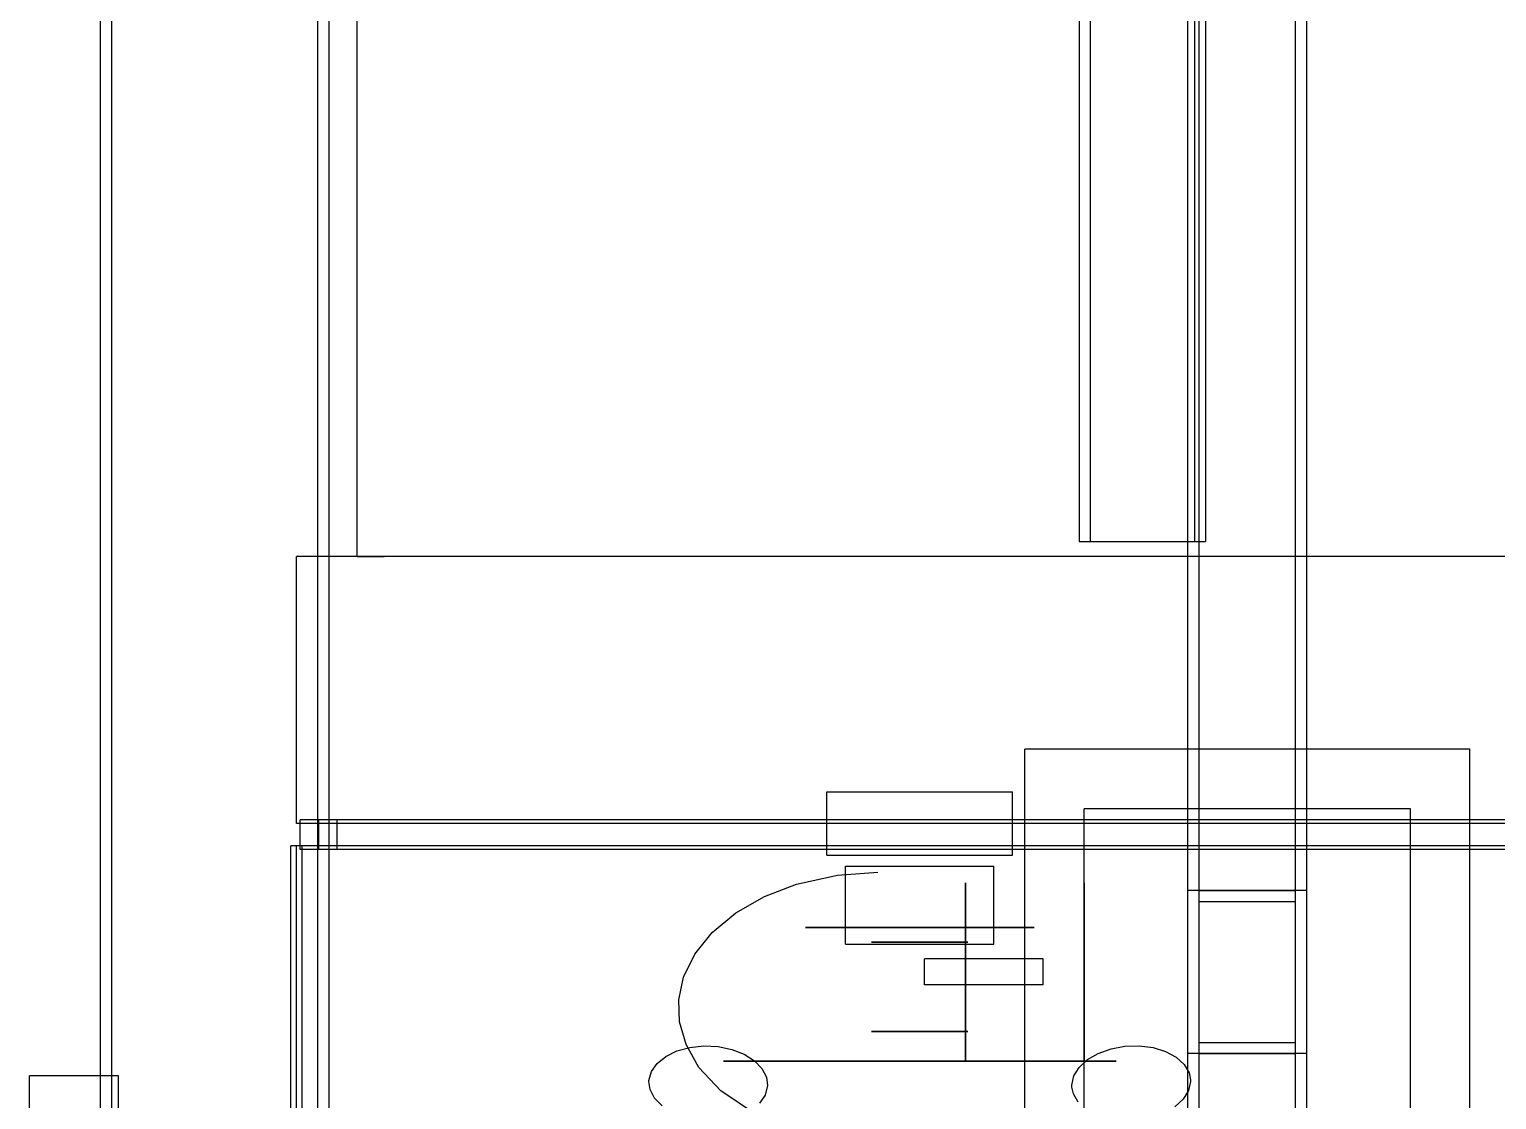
# Model space of a CAD drawing. Header units: millimetres. Extents: x -1355 to 669, y -1138 to 733.
# Drawn here: x -1037.2 to -839.4, y 202.8 to 347 of the extents above; entities that cross this region are included whole.
import ezdxf

# ---------------------------------------------------------------- set-up
doc = ezdxf.new("R2010")
doc.units = ezdxf.units.MM
doc.layers.add('HIDDEN', color=8, linetype='Continuous')

msp = doc.modelspace()

# ---------------------------------------------------------------- linework, layer by layer
at = {"layer": 'HIDDEN'}
for points in [[(-1027.6, 55.08), (-1027.6, 460.4)], [(-1027.6, 55.08), (-1027.6, 460.4)], [(-1026.1, 55.08), (-1026.1, 460.4)], [(-1026.1, 55.08), (-1026.1, 460.4)], [(-998.3, 55.08), (-998.3, 460.4)], [(-998.3, 55.08), (-998.3, 460.4)], [(-996.8, 55.08), (-996.8, 460.4)], [(-996.8, 55.08), (-996.8, 460.4)], [(-895.72, 443.1), (-895.72, 278)], [(-895.72, 443.1), (-895.72, 278)], [(-894.22, 443.1), (-894.22, 278)], [(-894.22, 443.1), (-894.22, 278)], [(-880.17, 443.1), (-880.17, 278)], [(-880.17, 443.1), (-880.17, 278)], [(-878.67, 443.1), (-878.67, 278)], [(-878.67, 443.1), (-878.67, 278)], [(-881.05, 209), (-881.05, 411)], [(-881.05, 209), (-881.05, 411)], [(-879.55, 209), (-879.55, 411)], [(-879.55, 209), (-879.55, 411)], [(-866.55, 209), (-866.55, 411)], [(-866.55, 209), (-866.55, 411)], [(-865.05, 209), (-865.05, 411)], [(-865.05, 209), (-865.05, 411)], [(-993, 276), (-993, 400)], [(-993, 276), (-993, 400)], [(-895.72, 278), (-878.67, 278)], [(-895.72, 278), (-878.67, 278)], [(-894.22, 278), (-880.17, 278)], [(-894.22, 278), (-880.17, 278)], [(-773.2, 276), (-1001.2, 276)], [(-1001.2, 240), (-1001.2, 276)], [(-773.2, 276), (-1001.2, 276)], [(-1001.2, 240), (-1001.2, 276)], [(-992.95, 276), (-993, 276)], [(-993, 276), (-992.95, 276)], [(-992.95, 276), (-993, 276)], [(-993, 276), (-992.95, 276)], [(-992.79, 276), (-992.95, 276)], [(-992.95, 276), (-992.79, 276)], [(-992.79, 276), (-992.95, 276)], [(-992.95, 276), (-992.79, 276)], [(-992.55, 276), (-992.79, 276)], [(-992.79, 276), (-992.55, 276)], [(-992.55, 276), (-992.79, 276)], [(-992.79, 276), (-992.55, 276)], [(-992.22, 276), (-992.55, 276)], [(-992.55, 276), (-992.22, 276)], [(-992.22, 276), (-992.55, 276)], [(-992.55, 276), (-992.22, 276)], [(-991.84, 276), (-992.22, 276)], [(-992.22, 276), (-991.84, 276)], [(-991.84, 276), (-992.22, 276)], [(-992.22, 276), (-991.84, 276)], [(-991.42, 276), (-991.84, 276)], [(-991.84, 276), (-991.42, 276)], [(-991.42, 276), (-991.84, 276)], [(-991.84, 276), (-991.42, 276)], [(-990.98, 276), (-991.42, 276)], [(-991.42, 276), (-990.98, 276)], [(-990.98, 276), (-991.42, 276)], [(-991.42, 276), (-990.98, 276)], [(-990.56, 276), (-990.98, 276)], [(-990.98, 276), (-990.56, 276)], [(-990.56, 276), (-990.98, 276)], [(-990.98, 276), (-990.56, 276)], [(-990.18, 276), (-990.56, 276)], [(-990.56, 276), (-990.18, 276)], [(-990.18, 276), (-990.56, 276)], [(-990.56, 276), (-990.18, 276)], [(-989.85, 276), (-990.18, 276)], [(-990.18, 276), (-989.85, 276)], [(-989.85, 276), (-990.18, 276)], [(-990.18, 276), (-989.85, 276)], [(-989.6, 276), (-989.85, 276)], [(-989.85, 276), (-989.6, 276)], [(-989.6, 276), (-989.85, 276)], [(-989.85, 276), (-989.6, 276)], [(-989.45, 276), (-989.6, 276)], [(-989.6, 276), (-989.45, 276)], [(-989.45, 276), (-989.6, 276)], [(-989.6, 276), (-989.45, 276)], [(-989.4, 276), (-989.45, 276)], [(-989.45, 276), (-989.4, 276)], [(-989.4, 276), (-989.45, 276)], [(-989.45, 276), (-989.4, 276)], [(-843.05, 250), (-903.05, 250)], [(-903.05, 190), (-903.05, 250)], [(-843.05, 250), (-903.05, 250)], [(-903.05, 190), (-903.05, 250)], [(-843.05, 190), (-843.05, 250)], [(-843.05, 190), (-843.05, 250)], [(-929.7, 244.25), (-904.7, 244.25)], [(-929.7, 244.25), (-904.7, 244.25)], [(-929.7, 235.75), (-929.7, 244.25)], [(-929.7, 235.75), (-929.7, 244.25)], [(-904.7, 235.75), (-904.7, 244.25)], [(-904.7, 235.75), (-904.7, 244.25)], [(-851.05, 242), (-895.05, 242)], [(-895.05, 198), (-895.05, 242)], [(-851.05, 242), (-895.05, 242)], [(-895.05, 198), (-895.05, 242)], [(-851.05, 198), (-851.05, 242)], [(-851.05, 198), (-851.05, 242)], [(-773.2, 240), (-1001.2, 240)], [(-773.2, 240), (-1001.2, 240)], [(-995.7, 240.5), (-1000.7, 240.5)], [(-1000.7, 236.5), (-1000.7, 240.5)], [(-995.7, 240.5), (-1000.7, 240.5)], [(-1000.7, 236.5), (-1000.7, 240.5)], [(-776.2, 240.5), (-998.2, 240.5)], [(-998.2, 236.5), (-998.2, 240.5)], [(-776.2, 240.5), (-998.2, 240.5)], [(-998.2, 236.5), (-998.2, 240.5)], [(-776.2, 240.5), (-998.2, 240.5)], [(-998.2, 236.5), (-998.2, 240.5)], [(-776.2, 240.5), (-998.2, 240.5)], [(-998.2, 236.5), (-998.2, 240.5)], [(-776.2, 240), (-998.2, 240)], [(-998.2, 237), (-998.2, 240)], [(-776.2, 240), (-998.2, 240)], [(-998.2, 237), (-998.2, 240)], [(-995.7, 236.5), (-995.7, 240.5)], [(-995.7, 236.5), (-995.7, 240.5)], [(-1000.45, 237), (-1001.95, 237)], [(-1001.95, 193), (-1001.95, 237)], [(-1000.45, 237), (-1001.95, 237)], [(-1001.95, 193), (-1001.95, 237)], [(-773.2, 237), (-1001.2, 237)], [(-1001.2, 193), (-1001.2, 237)], [(-773.2, 237), (-1001.2, 237)], [(-1001.2, 193), (-1001.2, 237)], [(-773.2, 237), (-1001.2, 237)], [(-1001.2, 193), (-1001.2, 237)], [(-773.2, 237), (-1001.2, 237)], [(-1001.2, 193), (-1001.2, 237)], [(-995.7, 236.5), (-1000.7, 236.5)], [(-995.7, 236.5), (-1000.7, 236.5)], [(-1000.45, 193), (-1000.45, 237)], [(-1000.45, 193), (-1000.45, 237)], [(-776.2, 237), (-998.2, 237)], [(-776.2, 237), (-998.2, 237)], [(-776.2, 236.5), (-998.2, 236.5)], [(-776.2, 236.5), (-998.2, 236.5)], [(-776.2, 236.5), (-998.2, 236.5)], [(-776.2, 236.5), (-998.2, 236.5)], [(-929.7, 235.75), (-904.7, 235.75)], [(-929.7, 235.75), (-904.7, 235.75)], [(-928.28, 233.06), (-922.83, 233.44)], [(-927.2, 234.25), (-907.2, 234.25)], [(-927.2, 234.25), (-907.2, 234.25)], [(-927.2, 223.75), (-927.2, 234.25)], [(-927.2, 223.75), (-927.2, 234.25)], [(-907.2, 223.75), (-907.2, 234.25)], [(-907.2, 223.75), (-907.2, 234.25)], [(-938.14, 230.19), (-933.82, 231.84)], [(-933.82, 231.84), (-928.28, 233.06)], [(-911.05, 232), (-911.05, 231.65)], [(-911.05, 231.65), (-911.05, 232)], [(-911.05, 231.65), (-911.05, 230.63)], [(-911.05, 230.63), (-911.05, 231.65)], [(-895.05, 232), (-895.05, 231.65)], [(-895.05, 231.65), (-895.05, 232)], [(-895.05, 231.65), (-895.05, 230.63)], [(-895.05, 230.63), (-895.05, 231.65)], [(-941.99, 227.99), (-938.14, 230.19)], [(-911.05, 230.63), (-911.05, 228.98)], [(-911.05, 228.98), (-911.05, 230.63)], [(-895.05, 230.63), (-895.05, 228.98)], [(-895.05, 228.98), (-895.05, 230.63)], [(-881.05, 124), (-881.05, 231)], [(-865.05, 231), (-881.05, 231)], [(-865.05, 231), (-881.05, 231)], [(-881.05, 124), (-881.05, 231)], [(-881.05, 209), (-881.05, 231)], [(-865.05, 231), (-881.05, 231)], [(-881.05, 209), (-881.05, 231)], [(-865.05, 231), (-881.05, 231)], [(-881.05, 209), (-881.05, 231)], [(-865.05, 231), (-881.05, 231)], [(-881.05, 209), (-881.05, 231)], [(-865.05, 231), (-881.05, 231)], [(-879.55, 124), (-879.55, 231)], [(-879.55, 124), (-879.55, 231)], [(-879.55, 231), (-866.55, 231)], [(-879.55, 231), (-866.55, 231)], [(-879.55, 229.5), (-866.55, 229.5)], [(-879.55, 210.5), (-879.55, 229.5)], [(-879.55, 229.5), (-866.55, 229.5)], [(-879.55, 210.5), (-879.55, 229.5)], [(-879.55, 229.5), (-866.55, 229.5)], [(-879.55, 210.5), (-879.55, 229.5)], [(-879.55, 229.5), (-866.55, 229.5)], [(-879.55, 210.5), (-879.55, 229.5)], [(-866.55, 124), (-866.55, 231)], [(-866.55, 124), (-866.55, 231)], [(-866.55, 210.5), (-866.55, 229.5)], [(-866.55, 210.5), (-866.55, 229.5)], [(-866.55, 210.5), (-866.55, 229.5)], [(-866.55, 210.5), (-866.55, 229.5)], [(-865.05, 124), (-865.05, 231)], [(-865.05, 124), (-865.05, 231)], [(-865.05, 209), (-865.05, 231)], [(-865.05, 209), (-865.05, 231)], [(-865.05, 209), (-865.05, 231)], [(-865.05, 209), (-865.05, 231)], [(-945.17, 225.34), (-941.99, 227.99)], [(-911.05, 228.98), (-911.05, 226.82)], [(-911.05, 226.82), (-911.05, 228.98)], [(-895.05, 228.98), (-895.05, 226.82)], [(-895.05, 226.82), (-895.05, 228.98)], [(-932.6, 226), (-932.5, 226)], [(-932.58, 226), (-932.6, 226)], [(-932.18, 226), (-932.58, 226)], [(-932.5, 226), (-932.04, 226)], [(-931.28, 226), (-932.18, 226)], [(-932.04, 226), (-931.19, 226)], [(-929.86, 226), (-931.28, 226)], [(-931.19, 226), (-929.98, 226)], [(-929.98, 226), (-928.44, 226)], [(-927.83, 226), (-929.86, 226)], [(-928.44, 226), (-926.65, 226)], [(-925.14, 226), (-927.83, 226)], [(-926.65, 226), (-924.02, 226)], [(-921.85, 226), (-925.14, 226)], [(-924.02, 226), (-920.93, 226)], [(-918.17, 226), (-921.85, 226)], [(-920.93, 226), (-919.02, 226)], [(-919.02, 226), (-917.2, 226)], [(-914.41, 226), (-918.17, 226)], [(-917.2, 226), (-913.44, 226)], [(-910.89, 226), (-914.41, 226)], [(-913.44, 226), (-909.52, 226)], [(-911.05, 226.82), (-911.05, 224.26)], [(-911.05, 224.26), (-911.05, 226.82)], [(-907.87, 226), (-910.89, 226)], [(-909.52, 226), (-906.27, 226)], [(-905.5, 226), (-907.87, 226)], [(-906.27, 226), (-904.14, 226)], [(-903.95, 226), (-905.5, 226)], [(-904.14, 226), (-902.77, 226)], [(-903.07, 226), (-903.95, 226)], [(-902.37, 226), (-903.07, 226)], [(-902.77, 226), (-902.04, 226)], [(-901.93, 226), (-902.37, 226)], [(-902.04, 226), (-901.8, 226)], [(-901.8, 226), (-901.93, 226)], [(-901.8, 226), (-901.8, 226)], [(-895.05, 226.82), (-895.05, 224.26)], [(-895.05, 224.26), (-895.05, 226.82)], [(-947.53, 222.39), (-945.17, 225.34)], [(-927.2, 223.75), (-907.2, 223.75)], [(-927.2, 223.75), (-907.2, 223.75)], [(-923.7, 224), (-923.65, 224)], [(-923.65, 224), (-923.7, 224)], [(-923.65, 224), (-923.28, 224)], [(-923.28, 224), (-923.65, 224)], [(-923.28, 224), (-922.55, 224)], [(-922.55, 224), (-923.28, 224)], [(-922.55, 224), (-921.51, 224)], [(-921.51, 224), (-922.55, 224)], [(-921.51, 224), (-920.22, 224)], [(-920.22, 224), (-921.51, 224)], [(-920.22, 224), (-918.75, 224)], [(-918.75, 224), (-920.22, 224)], [(-918.75, 224), (-917.2, 224)], [(-917.2, 224), (-918.75, 224)], [(-915.64, 224), (-917.2, 224)], [(-917.2, 224), (-915.64, 224)], [(-914.18, 224), (-915.64, 224)], [(-915.64, 224), (-914.18, 224)], [(-912.89, 224), (-914.18, 224)], [(-914.18, 224), (-912.89, 224)], [(-911.85, 224), (-912.89, 224)], [(-912.89, 224), (-911.85, 224)], [(-911.12, 224), (-911.85, 224)], [(-911.85, 224), (-911.12, 224)], [(-910.75, 224), (-911.12, 224)], [(-911.12, 224), (-910.75, 224)], [(-911.05, 224.26), (-911.05, 221.45)], [(-911.05, 221.45), (-911.05, 224.26)], [(-910.7, 224), (-910.75, 224)], [(-910.75, 224), (-910.7, 224)], [(-895.05, 224.26), (-895.05, 221.45)], [(-895.05, 221.45), (-895.05, 224.26)], [(-949.02, 219.31), (-947.53, 222.39)], [(-900.55, 221.75), (-916.55, 221.75)], [(-916.55, 218.25), (-916.55, 221.75)], [(-900.55, 221.75), (-916.55, 221.75)], [(-916.55, 218.25), (-916.55, 221.75)], [(-900.55, 218.25), (-900.55, 221.75)], [(-900.55, 218.25), (-900.55, 221.75)], [(-911.05, 221.45), (-911.05, 218.55)], [(-911.05, 218.55), (-911.05, 221.45)], [(-895.05, 221.45), (-895.05, 218.55)], [(-895.05, 218.55), (-895.05, 221.45)], [(-949.66, 216.26), (-949.02, 219.31)], [(-900.55, 218.25), (-916.55, 218.25)], [(-900.55, 218.25), (-916.55, 218.25)], [(-911.05, 218.55), (-911.05, 215.74)], [(-911.05, 215.74), (-911.05, 218.55)], [(-895.05, 218.55), (-895.05, 215.74)], [(-895.05, 215.74), (-895.05, 218.55)], [(-949.56, 213.28), (-949.66, 216.26)], [(-911.05, 215.74), (-911.05, 213.18)], [(-911.05, 213.18), (-911.05, 215.74)], [(-895.05, 215.74), (-895.05, 213.18)], [(-895.05, 213.18), (-895.05, 215.74)], [(-948.68, 210.21), (-949.56, 213.28)], [(-923.7, 212), (-923.65, 212)], [(-923.65, 212), (-923.7, 212)], [(-923.65, 212), (-923.28, 212)], [(-923.28, 212), (-923.65, 212)], [(-923.28, 212), (-922.55, 212)], [(-922.55, 212), (-923.28, 212)], [(-922.55, 212), (-921.51, 212)], [(-921.51, 212), (-922.55, 212)], [(-921.51, 212), (-920.22, 212)], [(-920.22, 212), (-921.51, 212)], [(-920.22, 212), (-918.75, 212)], [(-918.75, 212), (-920.22, 212)], [(-918.75, 212), (-917.2, 212)], [(-917.2, 212), (-918.75, 212)], [(-915.64, 212), (-917.2, 212)], [(-917.2, 212), (-915.64, 212)], [(-914.18, 212), (-915.64, 212)], [(-915.64, 212), (-914.18, 212)], [(-912.89, 212), (-914.18, 212)], [(-914.18, 212), (-912.89, 212)], [(-911.85, 212), (-912.89, 212)], [(-912.89, 212), (-911.85, 212)], [(-911.12, 212), (-911.85, 212)], [(-911.85, 212), (-911.12, 212)], [(-910.75, 212), (-911.12, 212)], [(-911.12, 212), (-910.75, 212)], [(-911.05, 213.18), (-911.05, 211.02)], [(-911.05, 211.02), (-911.05, 213.18)], [(-910.7, 212), (-910.75, 212)], [(-910.75, 212), (-910.7, 212)], [(-895.05, 213.18), (-895.05, 211.02)], [(-895.05, 211.02), (-895.05, 213.18)], [(-949.94, 209.36), (-948.19, 209.83)], [(-946.95, 207.15), (-948.68, 210.21)], [(-948.19, 209.83), (-946.3, 210.03)], [(-946.3, 210.03), (-944.37, 209.94)], [(-944.37, 209.94), (-942.53, 209.55)], [(-911.05, 211.02), (-911.05, 209.37)], [(-911.05, 209.37), (-911.05, 211.02)], [(-895.05, 211.02), (-895.05, 209.37)], [(-895.05, 209.37), (-895.05, 211.02)], [(-893.14, 209.03), (-891.42, 209.65)], [(-891.42, 209.65), (-889.55, 209.99)], [(-889.55, 209.99), (-887.62, 210.05)], [(-887.62, 210.05), (-885.76, 209.81)], [(-885.76, 209.81), (-884.06, 209.29)], [(-879.55, 210.5), (-866.55, 210.5)], [(-879.55, 210.5), (-866.55, 210.5)], [(-879.55, 210.5), (-866.55, 210.5)], [(-879.55, 210.5), (-866.55, 210.5)], [(-953.37, 206.58), (-952.6, 207.68)], [(-952.6, 207.68), (-951.44, 208.62)], [(-951.44, 208.62), (-949.94, 209.36)], [(-943.66, 208), (-943.65, 208)], [(-943.49, 208), (-943.66, 208)], [(-943.65, 208), (-943.23, 208)], [(-942.74, 208), (-943.49, 208)], [(-943.23, 208), (-942.21, 208)], [(-941.15, 208), (-942.74, 208)], [(-942.53, 209.55), (-940.86, 208.91)], [(-942.21, 208), (-940.58, 208)], [(-938.72, 208), (-941.15, 208)], [(-940.86, 208.91), (-939.48, 208.03)], [(-940.58, 208), (-938.38, 208)], [(-939.48, 208.03), (-938.46, 206.98)], [(-939.2, 208), (-938.94, 208)], [(-938.79, 208), (-939.2, 208)], [(-938.94, 208), (-938.15, 208)], [(-937.65, 208), (-938.79, 208)], [(-935.31, 208), (-938.72, 208)], [(-938.38, 208), (-935.69, 208)], [(-938.15, 208), (-936.83, 208)], [(-935.77, 208), (-937.65, 208)], [(-936.83, 208), (-935.01, 208)], [(-933.11, 208), (-935.77, 208)], [(-935.69, 208), (-931.57, 208)], [(-930.82, 208), (-935.31, 208)], [(-935.01, 208), (-932.75, 208)], [(-929.52, 208), (-933.11, 208)], [(-932.75, 208), (-930.17, 208)], [(-931.57, 208), (-926.52, 208)], [(-925.39, 208), (-930.82, 208)], [(-930.17, 208), (-926.41, 208)], [(-925.06, 208), (-929.52, 208)], [(-926.52, 208), (-921.74, 208)], [(-926.41, 208), (-922.05, 208)], [(-919.33, 208), (-925.39, 208)], [(-919.97, 208), (-925.06, 208)], [(-922.05, 208), (-919.57, 208)], [(-921.74, 208), (-917.2, 208)], [(-914.65, 208), (-919.97, 208)], [(-919.57, 208), (-917.2, 208)], [(-913.09, 208), (-919.33, 208)], [(-917.2, 208), (-907.37, 208)], [(-917.2, 208), (-910.59, 208)], [(-909.54, 208), (-914.65, 208)], [(-907.18, 208), (-913.09, 208)], [(-911.05, 209.37), (-911.05, 208.35)], [(-911.05, 208.35), (-911.05, 209.37)], [(-911.05, 208.35), (-911.05, 208)], [(-911.05, 208), (-911.05, 208.35)], [(-895.05, 208), (-911.05, 208)], [(-910.59, 208), (-904.51, 208)], [(-905.04, 208), (-909.54, 208)], [(-907.37, 208), (-900.24, 208)], [(-902.03, 208), (-907.18, 208)], [(-901.42, 208), (-905.04, 208)], [(-904.51, 208), (-900.21, 208)], [(-897.88, 208), (-902.03, 208)], [(-898.98, 208), (-901.42, 208)], [(-900.24, 208), (-895.76, 208)], [(-900.21, 208), (-897.55, 208)], [(-897.59, 208), (-898.98, 208)], [(-895.1, 208), (-897.88, 208)], [(-896.47, 208), (-897.59, 208)], [(-897.55, 208), (-895.98, 208)], [(-895.65, 208), (-896.47, 208)], [(-895.98, 208), (-895.29, 208)], [(-895.76, 208), (-892.99, 208)], [(-895.72, 207.15), (-894.6, 208.19)], [(-895.24, 208), (-895.65, 208)], [(-895.29, 208), (-895.2, 208)], [(-895.2, 208), (-895.24, 208)], [(-893.51, 208), (-895.1, 208)], [(-895.05, 209.37), (-895.05, 208.35)], [(-895.05, 208.35), (-895.05, 209.37)], [(-895.05, 208.35), (-895.05, 208)], [(-895.05, 208), (-895.05, 208.35)], [(-894.6, 208.19), (-893.14, 209.03)], [(-892.21, 208), (-893.51, 208)], [(-892.99, 208), (-891.51, 208)], [(-891.27, 208), (-892.21, 208)], [(-891.51, 208), (-890.84, 208)], [(-890.78, 208), (-891.27, 208)], [(-890.84, 208), (-890.74, 208)], [(-890.74, 208), (-890.78, 208)], [(-884.06, 209.29), (-882.64, 208.52)], [(-882.64, 208.52), (-881.57, 207.55)], [(-865.05, 209), (-881.05, 209)], [(-865.05, 209), (-881.05, 209)], [(-865.05, 209), (-881.05, 209)], [(-865.05, 209), (-881.05, 209)], [(-865.05, 209), (-881.05, 209)], [(-865.05, 209), (-881.05, 209)], [(-879.55, 209), (-866.55, 209)], [(-879.55, 209), (-866.55, 209)], [(-1025.2, 206), (-1037.2, 206)], [(-1037.2, 194), (-1037.2, 206)], [(-1025.2, 206), (-1037.2, 206)], [(-1037.2, 194), (-1037.2, 206)], [(-1025.2, 194), (-1025.2, 206)], [(-1025.2, 194), (-1025.2, 206)], [(-953.69, 205.39), (-953.37, 206.58)], [(-944.01, 203.97), (-946.95, 207.15)], [(-938.46, 206.98), (-937.85, 205.82)], [(-937.85, 205.82), (-937.7, 204.69)], [(-896.69, 204.77), (-896.43, 205.99)], [(-896.43, 205.99), (-895.72, 207.15)], [(-881.57, 207.55), (-880.91, 206.43)], [(-880.91, 206.43), (-880.71, 205.46)], [(-953.69, 205.24), (-953.69, 205.39)], [(-953.54, 204.18), (-953.69, 205.24)], [(-952.94, 203.02), (-953.54, 204.18)], [(-939.08, 200.67), (-944.01, 203.97)], [(-937.7, 204.69), (-938.03, 203.42)], [(-896.68, 204.47), (-896.69, 204.77)], [(-896.48, 203.57), (-896.68, 204.47)], [(-880.97, 204.01), (-881.68, 202.85)], [(-880.71, 205.23), (-880.97, 204.01)], [(-880.71, 205.46), (-880.71, 205.23)], [(-951.92, 201.97), (-952.94, 203.02)], [(-938.03, 203.42), (-938.79, 202.32)], [(-895.83, 202.45), (-896.48, 203.57)], [(-881.68, 202.85), (-882.8, 201.81)]]:
    msp.add_lwpolyline(points, dxfattribs=at)

doc.saveas('drawing.dxf')
